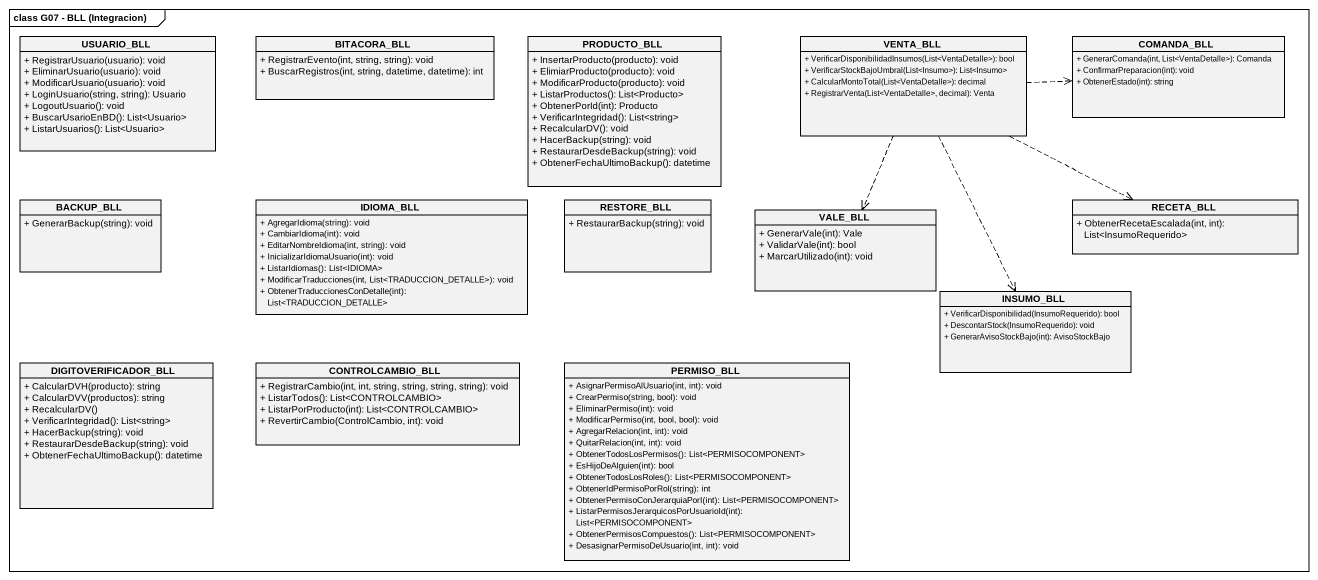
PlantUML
@startuml
mainframe class G07 - BLL (Integracion)
hide circle
hide empty members
skinparam classAttributeIconSize 0
class USUARIO_BLL {
  + RegistrarUsuario(usuario): void
  + EliminarUsuario(usuario): void
  + ModificarUsuario(usuario): void
  + LoginUsuario(string, string): Usuario
  + LogoutUsuario(): void
  + BuscarUsarioEnBD(): List<Usuario>
  + ListarUsuarios(): List<Usuario>
}
class BITACORA_BLL {
  + RegistrarEvento(int, string, string): void
  + BuscarRegistros(int, string, datetime, datetime): int
}
class PRODUCTO_BLL {
  + InsertarProducto(producto): void
  + ElimiarProducto(producto): void
  + ModificarProducto(producto): void
  + ListarProductos(): List<Producto>
  + ObtenerPorId(int): Producto
  + VerificarIntegridad(): List<string>
  + RecalcularDV(): void
  + HacerBackup(string): void
  + RestaurarDesdeBackup(string): void
  + ObtenerFechaUltimoBackup(): datetime
}
class VENTA_BLL {
  + VerificarDisponibilidadInsumos(List<VentaDetalle>): bool
  + VerificarStockBajoUmbral(List<Insumo>): List<Insumo>
  + CalcularMontoTotal(List<VentaDetalle>): decimal
  + RegistrarVenta(List<VentaDetalle>, decimal): Venta
}
class COMANDA_BLL {
  + GenerarComanda(int, List<VentaDetalle>): Comanda
  + ConfirmarPreparacion(int): void
  + ObtenerEstado(int): string
}
class BACKUP_BLL {
  + GenerarBackup(string): void
}
class IDIOMA_BLL {
  + AgregarIdioma(string): void
  + CambiarIdioma(int): void
  + EditarNombreIdioma(int, string): void
  + InicializarIdiomaUsuario(int): void
  + ListarIdiomas(): List<IDIOMA>
  + ModificarTraducciones(int, List<TRADUCCION_DETALLE>): void
  + ObtenerTraduccionesConDetalle(int): List<TRADUCCION_DETALLE>
}
class RESTORE_BLL {
  + RestaurarBackup(string): void
}
class VALE_BLL {
  + GenerarVale(int): Vale
  + ValidarVale(int): bool
  + MarcarUtilizado(int): void
}
class RECETA_BLL {
  + ObtenerRecetaEscalada(int, int): List<InsumoRequerido>
}
class INSUMO_BLL {
  + VerificarDisponibilidad(InsumoRequerido): bool
  + DescontarStock(InsumoRequerido): void
  + GenerarAvisoStockBajo(int): AvisoStockBajo
}
class DIGITOVERIFICADOR_BLL {
  + CalcularDVH(producto): string
  + CalcularDVV(productos): string
  + RecalcularDV()
  + VerificarIntegridad(): List<string>
  + HacerBackup(string): void
  + RestaurarDesdeBackup(string): void
  + ObtenerFechaUltimoBackup(): datetime
}
class CONTROLCAMBIO_BLL {
  + RegistrarCambio(int, int, string, string, string, string): void
  + ListarTodos(): List<CONTROLCAMBIO>
  + ListarPorProducto(int): List<CONTROLCAMBIO>
  + RevertirCambio(ControlCambio, int): void
}
class PERMISO_BLL {
  + AsignarPermisoAlUsuario(int, int): void
  + CrearPermiso(string, bool): void
  + EliminarPermiso(int): void
  + ModificarPermiso(int, bool, bool): void
  + AgregarRelacion(int, int): void
  + QuitarRelacion(int, int): void
  + ObtenerTodosLosPermisos(): List<PERMISOCOMPONENT>
  + EsHijoDeAlguien(int): bool
  + ObtenerTodosLosRoles(): List<PERMISOCOMPONENT>
  + ObtenerIdPermisoPorRol(string): int
  + ObtenerPermisoConJerarquiaPorI(int): List<PERMISOCOMPONENT>
  + ListarPermisosJerarquicosPorUsuarioId(int): List<PERMISOCOMPONENT>
  + ObtenerPermisosCompuestos(): List<PERMISOCOMPONENT>
  + DesasignarPermisoDeUsuario(int, int): void
}
VENTA_BLL .right.> COMANDA_BLL
VENTA_BLL ..> VALE_BLL
VENTA_BLL .right.> RECETA_BLL
VENTA_BLL ..> INSUMO_BLL
@enduml
